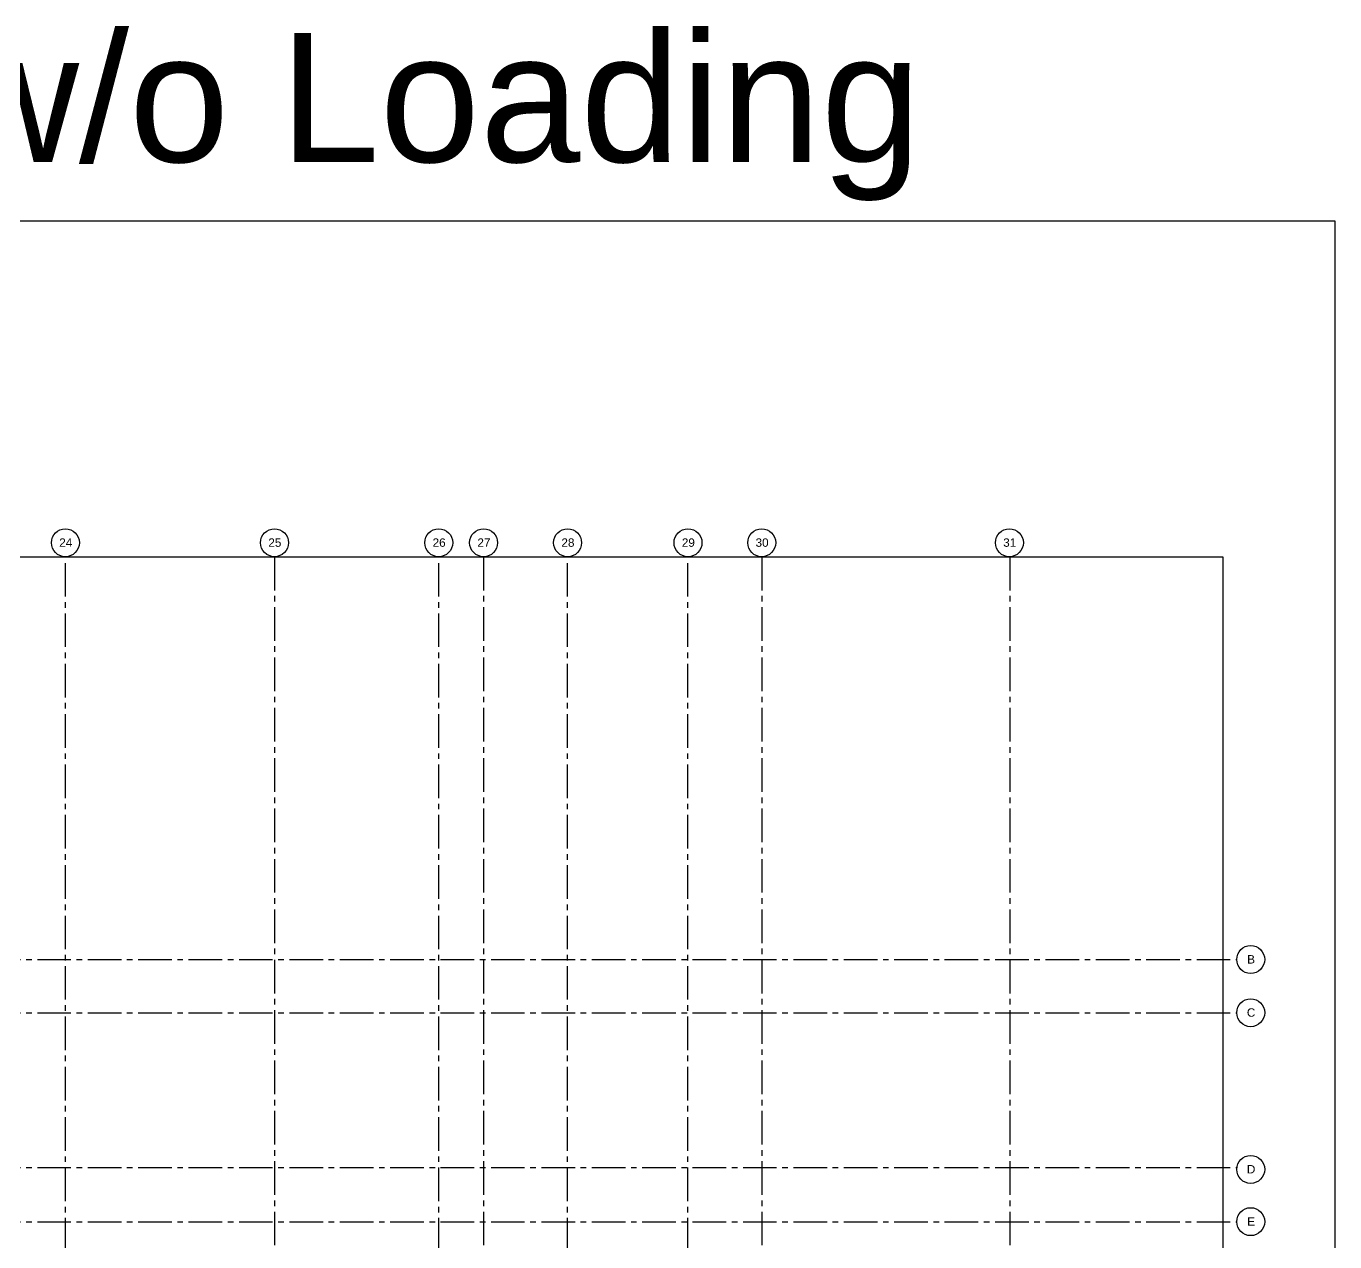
# Model space of a CAD drawing. Header units: inches. Extents: x -3700 to 367, y -844 to 2341.
# Drawn here: x -1054 to 348, y 1037 to 2341 of the extents above; entities that cross this region are included whole.
import ezdxf
from ezdxf.enums import TextEntityAlignment as Align

# ---------------------------------------------------------------- set-up
doc = ezdxf.new("R2010")
doc.units = ezdxf.units.IN
doc.header["$LTSCALE"] = 48
doc.header["$MEASUREMENT"] = 0
doc.linetypes.add('1112 - 0-Base$0$CENTER2', pattern=[1.125, 0.75, -0.125, 0.125, -0.125])
doc.linetypes.add('1112 - 0-Base$0$HIDDEN', pattern=[0.375, 0.25, -0.125])
doc.layers.add('1112 - 0-Base$0$A-ANNO-NPLT', color=151, linetype='Continuous', plot=False)
doc.layers.add('1112 - 0-Base$0$A-Grid(3-32)', color=8, linetype='1112 - 0-Base$0$CENTER2')
doc.layers.add('1112 - 0-Base$0$S-Grid-Iden', color=2, linetype='Continuous')
doc.styles.add('1112 - 0-Base$0$Arial_1', font='arial.ttf', dxfattribs={"height": 0.092206})
doc.styles.add('1112 - 0-Base$0$Standard', font='arial.ttf')

# ---------------------------------------------------------------- blocks, each defined once
blk = doc.blocks.new('1112 - 0-Base$0$Column Bubble')
blk.add_circle((-0.004, -0.002), 0.156)
at = {"style": '1112 - 0-Base$0$Standard'}
blk.add_attdef('XX', text='', height=0.0938, dxfattribs=at).set_placement((0, 0), align=Align.MIDDLE_CENTER)
blk = doc.blocks.new('1112 - 0-Base$0$1ST FLOOR - STRUCTURAL GRID')
at = {"layer": '1112 - 0-Base$0$A-Grid(3-32)'}
for p, q in [((4672.5, -9520.7), (4672.5, -7426)), ((4896.5, -7426), (4896.5, -9520.7)), ((5072.5, -9520.7), (5072.5, -7426)), ((5120.5, -7426), (5120.5, -9520.7)), ((5210.5, -9520.7), (5210.5, -7426)), ((5339.5, -9520.7), (5339.5, -7426)), ((5418.5, -7426), (5418.5, -9520.7)), ((5684.5, -7426), (5684.5, -9520.7)), ((2104.5, -7857.8), (5927.4, -7857.8)), ((2104.5, -7914.8), (5927.4, -7914.8)), ((2104.5, -8080.8), (5927.4, -8080.8)), ((2104.5, -8138.8), (5927.4, -8138.8))]:
    blk.add_line(p, q, dxfattribs=at)
at = {"layer": '1112 - 0-Base$0$S-Grid-Iden', "xscale": 96, "yscale": 96, "zscale": 96}
for p, values in [((4672.9, -7410.8), {'XX': '24'}), ((4896.9, -7410.8), {'XX': '25'}), ((5072.9, -7410.8), {'XX': '26'}), ((5120.9, -7410.8), {'XX': '27'}), ((5210.9, -7410.8), {'XX': '28'}), ((5339.9, -7410.8), {'XX': '29'}), ((5418.9, -7410.8), {'XX': '30'}), ((5684.2, -7410.8), {'XX': '31'}), ((5942.8, -7857.5), {'XX': 'B'}), ((5942.8, -7914.5), {'XX': 'C'}), ((5942.8, -8082.5), {'XX': 'D'}), ((5942.8, -8138.5), {'XX': 'E'})]:
    blk.add_blockref('1112 - 0-Base$0$Column Bubble', p, dxfattribs=at).add_auto_attribs(values)

msp = doc.modelspace()

# ---------------------------------------------------------------- linework, layer by layer
at = {"layer": '1112 - 0-Base$0$A-ANNO-NPLT'}
for points in [[(-3700, -844.3), (-3700, 2131.7), (348, 2131.7), (348, -844.3)], [(-3580, -484.3), (-3580, 1771.7), (228, 1771.7), (228, -484.3)]]:
    msp.add_lwpolyline(points, close=True, dxfattribs=at)

# ---------------------------------------------------------------- block references
at = {"linetype": '1112 - 0-Base$0$HIDDEN'}
msp.add_blockref('1112 - 0-Base$0$1ST FLOOR - STRUCTURAL GRID', (-5684.5, 9197.8), dxfattribs=at)

# ---------------------------------------------------------------- texts
at = {"layer": '1112 - 0-Base$0$A-ANNO-NPLT', "insert": (-1689.9, 2243.2), "char_height": 138.301, "width": 3995.905, "attachment_point": 5, "style": '1112 - 0-Base$0$Arial_1'}
msp.add_mtext('Ground Level Floor Plan w/o Loading', dxfattribs=at)

doc.saveas('drawing.dxf')
